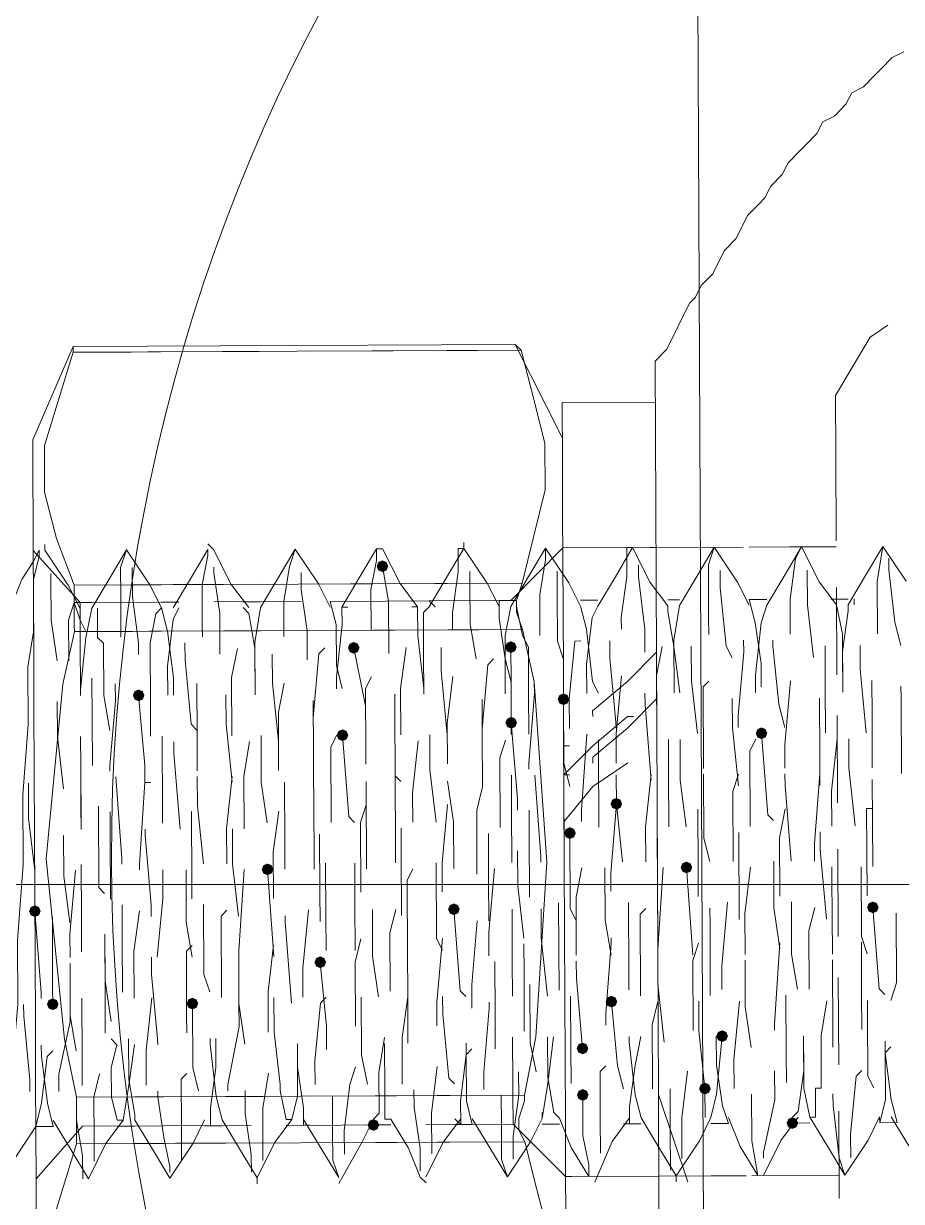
# Model space of a CAD drawing. Header units: millimetres. Extents: x 89051 to 218395, y -330386 to -125649.
# Drawn here: x 100686.65 to 100704.91, y -127027.67 to -127003.17 of the extents above; entities that cross this region are included whole.
import ezdxf

# ---------------------------------------------------------------- set-up
doc = ezdxf.new("R2010")
doc.units = ezdxf.units.MM
doc.header["$LTSCALE"] = 13
for name, pattern in [('1 实线', [0]), ('ACAD_ISO04W100', [30, 24, -3, 0, -3]), ('CENTER', [50.8, 31.75, -6.35, 6.35, -6.35])]:
    doc.linetypes.add(name, pattern=pattern)
doc.layers.get('0').update_dxf_attribs({"color": 1, "linetype": 'CENTER'})
doc.layers.add('C00-00-00', color=7, linetype='Continuous')
doc.layers.add('标注、文本', color=3, linetype='Continuous', lineweight=25)

msp = doc.modelspace()

# ---------------------------------------------------------------- hatches: boundary and pattern name
at = {"layer": 'C00-00-00'}
h = msp.add_hatch(color=256, dxfattribs=at)
h.dxf.hatch_style = 2
h.paths.add_polyline_path([(100693.994, -127014.459), (100694.03, -127014.544), (100694.116, -127014.579), (100694.201, -127014.543), (100694.236, -127014.457), (100694.2, -127014.372), (100694.115, -127014.337), (100694.029, -127014.373)])
h = msp.add_hatch(color=256, dxfattribs=at)
h.dxf.hatch_style = 2
h.paths.add_polyline_path([(100696.664, -127016.141), (100696.7, -127016.226), (100696.786, -127016.261), (100696.871, -127016.225), (100696.906, -127016.139), (100696.87, -127016.054), (100696.784, -127016.019), (100696.699, -127016.055)])
h = msp.add_hatch(color=256, dxfattribs=at)
h.dxf.hatch_style = 2
h.paths.add_polyline_path([(100693.397, -127016.155), (100693.433, -127016.241), (100693.518, -127016.276), (100693.604, -127016.24), (100693.639, -127016.154), (100693.603, -127016.069), (100693.517, -127016.034), (100693.432, -127016.07)])
h = msp.add_hatch(color=256, dxfattribs=at)
h.dxf.hatch_style = 2
h.paths.add_polyline_path([(100688.924, -127017.144), (100688.96, -127017.229), (100689.046, -127017.264), (100689.131, -127017.228), (100689.166, -127017.143), (100689.13, -127017.057), (100689.044, -127017.022), (100688.959, -127017.058)])
h = msp.add_hatch(color=256, dxfattribs=at)
h.dxf.hatch_style = 2
h.paths.add_polyline_path([(100697.758, -127017.225), (100697.794, -127017.31), (100697.88, -127017.345), (100697.965, -127017.309), (100698, -127017.224), (100697.964, -127017.138), (100697.878, -127017.103), (100697.793, -127017.139)])
h = msp.add_hatch(color=256, dxfattribs=at)
h.dxf.hatch_style = 2
h.paths.add_polyline_path([(100696.671, -127017.714), (100696.707, -127017.799), (100696.793, -127017.834), (100696.878, -127017.798), (100696.913, -127017.713), (100696.877, -127017.627), (100696.792, -127017.592), (100696.706, -127017.628)])
h = msp.add_hatch(color=256, dxfattribs=at)
h.dxf.hatch_style = 2
h.paths.add_polyline_path([(100693.163, -127017.972), (100693.199, -127018.057), (100693.285, -127018.092), (100693.37, -127018.056), (100693.405, -127017.97), (100693.369, -127017.885), (100693.284, -127017.85), (100693.198, -127017.886)])
h = msp.add_hatch(color=256, dxfattribs=at)
h.dxf.hatch_style = 2
h.paths.add_polyline_path([(100701.876, -127017.932), (100701.911, -127018.017), (100701.997, -127018.052), (100702.082, -127018.016), (100702.118, -127017.931), (100702.082, -127017.846), (100701.996, -127017.81), (100701.911, -127017.846)])
h = msp.add_hatch(color=256, dxfattribs=at)
h.dxf.hatch_style = 2
h.paths.add_polyline_path([(100698.857, -127019.398), (100698.893, -127019.483), (100698.979, -127019.518), (100699.064, -127019.482), (100699.099, -127019.397), (100699.063, -127019.311), (100698.977, -127019.276), (100698.892, -127019.312)])
h = msp.add_hatch(color=256, dxfattribs=at)
h.dxf.hatch_style = 2
h.paths.add_polyline_path([(100697.892, -127020.007), (100697.928, -127020.093), (100698.013, -127020.128), (100698.099, -127020.092), (100698.134, -127020.006), (100698.098, -127019.921), (100698.012, -127019.886), (100697.927, -127019.922)])
h = msp.add_hatch(color=256, dxfattribs=at)
h.dxf.hatch_style = 2
h.paths.add_polyline_path([(100691.603, -127020.762), (100691.639, -127020.847), (100691.724, -127020.882), (100691.809, -127020.846), (100691.845, -127020.761), (100691.809, -127020.675), (100691.723, -127020.64), (100691.638, -127020.676)])
h = msp.add_hatch(color=256, dxfattribs=at)
h.dxf.hatch_style = 2
h.paths.add_polyline_path([(100700.315, -127020.722), (100700.351, -127020.808), (100700.437, -127020.843), (100700.522, -127020.807), (100700.557, -127020.721), (100700.521, -127020.636), (100700.436, -127020.601), (100700.35, -127020.637)])
h = msp.add_hatch(color=256, dxfattribs=at)
h.dxf.hatch_style = 2
h.paths.add_polyline_path([(100686.766, -127021.631), (100686.802, -127021.716), (100686.888, -127021.751), (100686.973, -127021.715), (100687.008, -127021.63), (100686.972, -127021.545), (100686.887, -127021.509), (100686.801, -127021.545)])
h = msp.add_hatch(color=256, dxfattribs=at)
h.dxf.hatch_style = 2
h.paths.add_polyline_path([(100695.479, -127021.591), (100695.515, -127021.677), (100695.6, -127021.712), (100695.686, -127021.676), (100695.721, -127021.59), (100695.685, -127021.505), (100695.599, -127021.47), (100695.514, -127021.506)])
h = msp.add_hatch(color=256, dxfattribs=at)
h.dxf.hatch_style = 2
h.paths.add_polyline_path([(100704.191, -127021.552), (100704.227, -127021.637), (100704.313, -127021.672), (100704.398, -127021.636), (100704.433, -127021.551), (100704.397, -127021.465), (100704.312, -127021.43), (100704.226, -127021.466)])
h = msp.add_hatch(color=256, dxfattribs=at)
h.dxf.hatch_style = 2
h.paths.add_polyline_path([(100692.701, -127022.693), (100692.736, -127022.778), (100692.822, -127022.813), (100692.907, -127022.778), (100692.942, -127022.692), (100692.907, -127022.607), (100692.821, -127022.571), (100692.736, -127022.607)])
h = msp.add_hatch(color=256, dxfattribs=at)
h.dxf.hatch_style = 2
h.paths.add_polyline_path([(100687.138, -127023.565), (100687.174, -127023.651), (100687.26, -127023.686), (100687.345, -127023.65), (100687.38, -127023.564), (100687.344, -127023.479), (100687.259, -127023.444), (100687.173, -127023.48)])
h = msp.add_hatch(color=256, dxfattribs=at)
h.dxf.hatch_style = 2
h.paths.add_polyline_path([(100690.042, -127023.552), (100690.078, -127023.637), (100690.164, -127023.673), (100690.249, -127023.637), (100690.284, -127023.551), (100690.248, -127023.466), (100690.163, -127023.431), (100690.077, -127023.467)])
h = msp.add_hatch(color=256, dxfattribs=at)
h.dxf.hatch_style = 2
h.paths.add_polyline_path([(100698.755, -127023.513), (100698.791, -127023.598), (100698.876, -127023.633), (100698.962, -127023.597), (100698.997, -127023.511), (100698.961, -127023.426), (100698.875, -127023.391), (100698.79, -127023.427)])
h = msp.add_hatch(color=256, dxfattribs=at)
h.dxf.hatch_style = 2
h.paths.add_polyline_path([(100701.057, -127024.228), (100701.093, -127024.313), (100701.179, -127024.349), (100701.264, -127024.313), (100701.299, -127024.227), (100701.263, -127024.142), (100701.178, -127024.107), (100701.092, -127024.143)])
h = msp.add_hatch(color=256, dxfattribs=at)
h.dxf.hatch_style = 2
h.paths.add_polyline_path([(100698.154, -127024.483), (100698.19, -127024.569), (100698.276, -127024.604), (100698.361, -127024.568), (100698.396, -127024.482), (100698.36, -127024.397), (100698.274, -127024.362), (100698.189, -127024.398)])
h = msp.add_hatch(color=256, dxfattribs=at)
h.dxf.hatch_style = 2
h.paths.add_polyline_path([(100698.158, -127025.451), (100698.194, -127025.537), (100698.28, -127025.572), (100698.365, -127025.536), (100698.4, -127025.45), (100698.365, -127025.365), (100698.279, -127025.33), (100698.194, -127025.366)])
h = msp.add_hatch(color=256, dxfattribs=at)
h.dxf.hatch_style = 2
h.paths.add_polyline_path([(100700.699, -127025.319), (100700.735, -127025.404), (100700.821, -127025.439), (100700.906, -127025.403), (100700.941, -127025.318), (100700.905, -127025.232), (100700.819, -127025.197), (100700.734, -127025.233)])
h = msp.add_hatch(color=256, dxfattribs=at)
h.dxf.hatch_style = 2
h.paths.add_polyline_path([(100693.805, -127026.076), (100693.841, -127026.162), (100693.927, -127026.197), (100694.012, -127026.161), (100694.047, -127026.075), (100694.011, -127025.99), (100693.925, -127025.955), (100693.84, -127025.991)])
h = msp.add_hatch(color=256, dxfattribs=at)
h.dxf.hatch_style = 2
h.paths.add_polyline_path([(100702.517, -127026.037), (100702.553, -127026.122), (100702.639, -127026.157), (100702.724, -127026.121), (100702.759, -127026.036), (100702.723, -127025.95), (100702.638, -127025.915), (100702.553, -127025.951)])

# ---------------------------------------------------------------- linework, layer by layer
at = {"color": 7, "linetype": '1 实线', "lineweight": 0, "extrusion": (0, 0, -1)}
for centre, major_axis, ratio, start_param, end_param in [((100704.687, -127020.581), (-0.209, 45.982), 0.866025, 2.304713, 7.120065), ((100700.754, -127020.599), (-0.209, 45.982), 0.866025, 3.141593, 6.283185), ((100719.918, -127020.512), (0.157, -34.608), 0.908418, 5.225125, 10.48821), ((100707.833, -127020.567), (0.157, -34.608), 0.908418, 6.283185, 9.424778)]:
    msp.add_ellipse(centre, major_axis=major_axis, ratio=ratio, start_param=start_param, end_param=end_param, dxfattribs=at)
at = {"layer": 'C00-00-00', "lineweight": 15}
for points in [[(100699.783, -127010.197), (100700.024, -127009.954), (100700.144, -127009.711), (100700.264, -127009.469), (100700.384, -127009.226), (100700.504, -127008.984), (100700.624, -127008.862), (100700.744, -127008.619), (100700.985, -127008.376), (100701.105, -127008.134), (100701.225, -127007.891), (100701.466, -127007.648), (100701.586, -127007.406), (100701.706, -127007.163), (100701.947, -127006.92), (100702.067, -127006.798), (100702.187, -127006.556), (100702.428, -127006.313), (100702.548, -127006.07), (100702.789, -127005.827), (100702.909, -127005.705), (100703.15, -127005.462), (100703.27, -127005.22), (100703.511, -127005.098), (100703.752, -127004.854), (100703.872, -127004.612), (100704.114, -127004.49), (100704.355, -127004.247), (100704.475, -127004.125), (100704.716, -127003.882), (100704.957, -127003.76)], [(100704.258, -127009.693), (100704.62, -127009.449)], [(100686.843, -127011.829), (100687.681, -127009.889)], [(100687.681, -127009.889), (100696.877, -127009.847)], [(100687.681, -127009.889), (100687.682, -127010.01)], [(100696.877, -127009.847), (100697.854, -127011.779)], [(100696.999, -127009.968), (100696.877, -127009.847)], [(100703.538, -127010.906), (100704.258, -127009.693)], [(100687.682, -127010.01), (100687.085, -127011.949), (100687.09, -127012.917), (100687.336, -127013.884), (100687.704, -127014.85)], [(100696.999, -127009.968), (100687.682, -127010.01)], [(100688.892, -127010.004), (100687.682, -127010.01)], [(100689.497, -127010.002), (100688.892, -127010.004)], [(100691.554, -127009.992), (100689.739, -127010.001)], [(100694.337, -127009.98), (100692.522, -127009.988)], [(100696.999, -127009.968), (100695.184, -127009.976)], [(100697.021, -127014.808), (100697.496, -127012.87), (100697.492, -127011.901), (100697.245, -127010.935), (100696.999, -127009.968)], [(100699.853, -127025.444), (100699.783, -127010.197)], [(100697.851, -127011.053), (100699.787, -127011.044)], [(100697.851, -127011.053), (100697.853, -127011.416), (100697.855, -127011.9), (100697.858, -127012.505), (100697.861, -127013.352), (100697.866, -127014.32), (100697.871, -127015.409), (100697.876, -127016.619), (100697.882, -127017.95), (100697.888, -127019.281), (100697.894, -127020.612), (100697.901, -127022.064), (100697.907, -127023.395), (100697.913, -127024.726), (100697.919, -127025.937), (100697.924, -127027.026), (100697.928, -127027.994), (100697.931, -127028.72), (100697.935, -127029.446), (100697.937, -127029.93), (100697.938, -127030.172)], [(100703.543, -127012.116), (100703.538, -127010.906)], [(100686.923, -127029.496), (100686.922, -127029.375), (100686.921, -127029.133), (100686.919, -127028.649), (100686.916, -127027.923), (100686.913, -127027.197), (100686.908, -127026.229), (100686.903, -127025.14), (100686.898, -127023.929), (100686.892, -127022.598), (100686.886, -127021.267), (100686.88, -127020.057), (100686.874, -127018.726), (100686.868, -127017.395), (100686.863, -127016.185), (100686.858, -127015.096), (100686.853, -127014.128), (100686.85, -127013.402), (100686.847, -127012.676), (100686.844, -127012.192), (100686.843, -127011.95), (100686.843, -127011.829)], [(100703.551, -127013.931), (100703.543, -127012.116)], [(100687.095, -127014.127), (100687.095, -127014.006)], [(100690.604, -127014.111), (100690.483, -127013.99)], [(100695.808, -127014.087), (100695.807, -127013.966)], [(100697.865, -127014.078), (100699.68, -127014.07)], [(100698.957, -127014.678), (100699.317, -127014.071)], [(100699.317, -127014.071), (100699.196, -127014.072)], [(100699.196, -127014.072), (100699.199, -127014.677)], [(100699.317, -127014.071), (100699.683, -127014.796)], [(100699.68, -127014.07), (100699.801, -127014.069)], [(100699.801, -127014.069), (100701.616, -127014.061)], [(100700.651, -127014.67), (100701.011, -127014.064)], [(100701.011, -127014.064), (100700.892, -127014.427)], [(100701.011, -127014.064), (100701.498, -127014.787)], [(100701.737, -127014.06), (100702.584, -127014.056)], [(100702.466, -127014.662), (100702.826, -127014.055)], [(100702.584, -127014.056), (100703.552, -127014.052)], [(100702.826, -127014.055), (100702.706, -127014.298)], [(100702.826, -127014.055), (100703.192, -127014.78)], [(100704.16, -127014.654), (100704.52, -127014.048)], [(100704.52, -127014.048), (100704.402, -127014.774)], [(100704.52, -127014.048), (100705.007, -127014.772)], [(100686.853, -127014.128), (100687.826, -127015.213)], [(100686.854, -127014.37), (100686.974, -127014.127)], [(100686.975, -127014.248), (100686.856, -127014.733)], [(100686.974, -127014.127), (100686.975, -127014.248)], [(100687.095, -127014.127), (100687.582, -127014.851)], [(100688.429, -127014.726), (100688.789, -127014.119)], [(100688.789, -127014.119), (100688.67, -127014.483)], [(100688.789, -127014.119), (100689.277, -127014.843)], [(100690.123, -127014.718), (100690.483, -127014.111)], [(100690.484, -127014.232), (100690.366, -127014.838)], [(100690.483, -127014.111), (100690.484, -127014.232)], [(100690.604, -127014.111), (100690.971, -127014.835)], [(100691.938, -127014.71), (100692.298, -127014.103)], [(100692.298, -127014.103), (100692.179, -127014.467)], [(100692.298, -127014.103), (100692.786, -127014.827)], [(100693.632, -127014.702), (100693.993, -127014.096)], [(100694.114, -127014.095), (100693.993, -127014.096)], [(100693.993, -127014.096), (100693.994, -127014.338)], [(100694.114, -127014.095), (100694.48, -127014.819)], [(100695.447, -127014.694), (100695.808, -127014.087)], [(100695.808, -127014.087), (100695.687, -127014.088)], [(100695.687, -127014.088), (100695.689, -127014.572)], [(100695.808, -127014.087), (100696.295, -127014.811)], [(100696.781, -127015.172), (100697.865, -127014.078)], [(100697.141, -127014.686), (100697.502, -127014.08)], [(100697.502, -127014.08), (100697.503, -127014.322)], [(100697.502, -127014.08), (100697.989, -127014.803)], [(100702.706, -127014.298), (100702.589, -127015.146)], [(100704.643, -127014.531), (100704.642, -127014.289)], [(100686.375, -127015.34), (100686.614, -127014.734), (100686.854, -127014.37)], [(100688.67, -127014.483), (100688.673, -127015.088)], [(100688.915, -127015.087), (100688.912, -127014.482)], [(100690.607, -127014.595), (100690.606, -127014.474)], [(100692.179, -127014.467), (100692.061, -127015.193)], [(100693.994, -127014.338), (100693.875, -127014.943)], [(100694.239, -127015.183), (100694.115, -127014.458)], [(100697.503, -127014.322), (100697.385, -127015.048)], [(100697.748, -127015.047), (100697.746, -127014.562)], [(100699.441, -127014.676), (100699.439, -127014.434)], [(100700.892, -127014.427), (100700.896, -127015.516)], [(100701.136, -127014.91), (100701.134, -127014.547)], [(100702.953, -127015.265), (100702.949, -127014.539)], [(100704.769, -127015.62), (100704.643, -127014.531)], [(100686.856, -127014.733), (100686.859, -127015.459)], [(100687.219, -127014.731), (100687.218, -127014.61)], [(100687.223, -127015.578), (100687.219, -127014.731)], [(100697.021, -127014.808), (100687.704, -127014.85)], [(100688.069, -127015.333), (100688.429, -127014.726)], [(100689.763, -127015.325), (100690.123, -127014.718)], [(100690.731, -127015.441), (100690.607, -127014.595)], [(100691.578, -127015.317), (100691.938, -127014.71)], [(100692.423, -127014.95), (100692.422, -127014.587)], [(100693.272, -127015.309), (100693.632, -127014.702)], [(100695.087, -127015.301), (100695.447, -127014.694)], [(100697.021, -127014.808), (100695.206, -127014.816)], [(100695.689, -127014.572), (100695.572, -127015.419)], [(100695.932, -127014.813), (100695.931, -127014.571)], [(100696.781, -127015.293), (100697.141, -127014.686)], [(100697.025, -127015.776), (100696.903, -127015.413), (100696.902, -127015.171), (100697.021, -127014.808)], [(100697.989, -127014.803), (100698.233, -127015.286)], [(100698.596, -127015.285), (100698.957, -127014.678)], [(100699.199, -127014.677), (100699.081, -127015.524)], [(100699.567, -127015.764), (100699.441, -127014.676)], [(100699.683, -127014.796), (100700.048, -127015.278)], [(100700.29, -127015.277), (100700.651, -127014.67)], [(100701.498, -127014.787), (100701.742, -127015.27)], [(100702.105, -127015.269), (100702.466, -127014.662)], [(100703.192, -127014.78), (100703.558, -127015.262)], [(100703.8, -127015.261), (100704.16, -127014.654)], [(100704.402, -127014.774), (100704.407, -127015.863)], [(100687.582, -127014.851), (100687.827, -127015.334)], [(100688.914, -127014.845), (100687.704, -127014.85)], [(100687.704, -127014.85), (100687.705, -127015.092), (100687.706, -127015.334), (100687.707, -127015.697), (100687.708, -127015.818)], [(100689.519, -127014.842), (100688.914, -127014.845)], [(100689.277, -127014.843), (100689.521, -127015.326)], [(100691.576, -127014.833), (100689.761, -127014.841)], [(100690.366, -127014.838), (100690.369, -127015.685)], [(100690.971, -127014.835), (100691.336, -127015.318)], [(100692.548, -127015.796), (100692.423, -127014.95)], [(100694.359, -127014.82), (100692.544, -127014.828)], [(100692.786, -127014.827), (100693.03, -127015.31)], [(100693.875, -127014.943), (100693.879, -127015.79)], [(100694.48, -127014.819), (100694.845, -127015.302)], [(100695.936, -127015.66), (100695.932, -127014.813)], [(100696.295, -127014.811), (100696.539, -127015.294)], [(100697.385, -127015.048), (100697.389, -127015.895)], [(100697.753, -127016.015), (100697.748, -127015.047)], [(100701.262, -127016.12), (100701.136, -127014.91)], [(100703.564, -127016.714), (100703.556, -127014.899)], [(100687.586, -127015.577), (100687.705, -127015.213)], [(100687.705, -127015.213), (100688.068, -127015.212)], [(100687.705, -127015.213), (100687.828, -127015.576)], [(100687.826, -127015.213), (100689.641, -127015.204)], [(100687.826, -127015.213), (100687.827, -127015.334)], [(100688.673, -127015.088), (100688.677, -127015.935)], [(100689.04, -127016.054), (100688.915, -127015.087)], [(100689.52, -127015.205), (100689.883, -127015.203)], [(100690.609, -127015.2), (100692.424, -127015.192)], [(100691.214, -127015.197), (100691.577, -127015.196)], [(100692.061, -127015.193), (100692.065, -127015.919)], [(100693.029, -127015.189), (100693.392, -127015.187)], [(100693.029, -127015.189), (100693.153, -127015.672)], [(100693.271, -127015.188), (100695.087, -127015.18)], [(100694.244, -127016.273), (100694.239, -127015.183)], [(100694.724, -127015.181), (100695.087, -127015.18)], [(100695.087, -127015.18), (100696.781, -127015.172)], [(100695.208, -127015.3), (100695.087, -127015.18)], [(100696.539, -127015.173), (100696.902, -127015.171)], [(100696.54, -127015.415), (100696.539, -127015.173)], [(100696.539, -127015.173), (100696.54, -127015.536)], [(100696.781, -127015.293), (100696.663, -127015.899)], [(100697.026, -127015.897), (100696.902, -127015.292)], [(100698.233, -127015.165), (100698.596, -127015.164)], [(100698.233, -127015.286), (100698.356, -127015.77)], [(100698.596, -127015.285), (100698.476, -127015.527)], [(100700.048, -127015.157), (100700.29, -127015.156)], [(100700.048, -127015.278), (100700.049, -127015.399)], [(100700.29, -127015.277), (100700.173, -127016.004)], [(100701.742, -127015.149), (100702.105, -127015.148)], [(100701.742, -127015.149), (100701.865, -127015.633)], [(100702.105, -127015.269), (100701.986, -127015.632)], [(100702.589, -127015.146), (100702.592, -127015.872)], [(100703.078, -127016.353), (100702.953, -127015.265)], [(100703.436, -127015.142), (100703.799, -127015.14)], [(100703.558, -127015.262), (100703.681, -127015.867)], [(100703.8, -127015.261), (100703.8, -127015.382)], [(100703.921, -127015.26), (100703.92, -127015.139)], [(100686.859, -127015.459), (100686.861, -127015.822)], [(100687.827, -127015.334), (100687.828, -127015.697)], [(100688.069, -127015.333), (100687.95, -127015.938)], [(100688.192, -127015.937), (100688.19, -127015.332)], [(100689.282, -127016.053), (100689.4, -127015.447)], [(100689.4, -127015.447), (100689.521, -127015.326)], [(100689.521, -127015.326), (100689.644, -127015.809)], [(100689.884, -127015.324), (100689.764, -127015.567)], [(100690.735, -127016.288), (100690.731, -127015.441)], [(100691.215, -127015.318), (100691.336, -127015.439)], [(100691.336, -127015.439), (100691.461, -127016.164)], [(100691.578, -127015.317), (100691.46, -127016.043)], [(100693.393, -127015.308), (100693.272, -127015.309)], [(100693.272, -127015.309), (100693.274, -127015.672)], [(100694.724, -127015.302), (100694.845, -127015.302)], [(100694.845, -127015.302), (100694.848, -127015.907)], [(100695.087, -127015.301), (100694.967, -127015.422)], [(100694.967, -127015.422), (100694.97, -127016.269)], [(100695.572, -127015.419), (100695.573, -127015.782)], [(100696.54, -127015.536), (100696.665, -127016.383)], [(100698.476, -127015.527), (100698.36, -127016.496)], [(100699.081, -127015.524), (100699.082, -127015.767)], [(100700.049, -127015.399), (100700.173, -127016.125)], [(100700.896, -127015.516), (100700.898, -127015.879)], [(100703.8, -127015.382), (100703.683, -127016.23)], [(100687.348, -127016.425), (100687.223, -127015.578)], [(100687.59, -127016.424), (100687.586, -127015.577)], [(100697.025, -127015.776), (100687.708, -127015.818)], [(100687.828, -127015.576), (100687.95, -127015.817)], [(100687.828, -127015.697), (100687.831, -127016.181)], [(100689.764, -127015.567), (100689.647, -127016.535)], [(100690.369, -127015.685), (100690.371, -127015.927)], [(100694.363, -127015.788), (100692.548, -127015.796)], [(100693.153, -127015.672), (100693.156, -127016.519)], [(100693.274, -127015.672), (100693.158, -127016.762)], [(100697.025, -127015.776), (100695.21, -127015.784)], [(100696.06, -127016.385), (100695.936, -127015.66)], [(100697.069, -127025.456), (100697.306, -127024.245), (100697.531, -127020.614), (100697.272, -127016.864), (100697.025, -127015.776)], [(100698.356, -127015.77), (100698.482, -127016.858)], [(100699.569, -127016.248), (100699.567, -127015.764)], [(100701.865, -127015.633), (100701.99, -127016.479)], [(100701.986, -127015.632), (100701.87, -127016.722)], [(100704.892, -127016.103), (100704.769, -127015.62)], [(100686.861, -127015.822), (100686.743, -127016.549), (100686.749, -127017.759), (100686.634, -127019.211), (100686.641, -127020.663), (100686.527, -127022.237), (100686.533, -127023.568), (100686.418, -127024.9), (100686.422, -127025.868), (100686.305, -127026.715), (100686.308, -127027.199), (100686.187, -127027.2)], [(100687.708, -127015.818), (100687.471, -127016.908), (100687.124, -127020.54), (100687.504, -127024.29), (100687.752, -127025.499)], [(100688.918, -127015.813), (100687.708, -127015.818)], [(100687.95, -127015.938), (100687.834, -127017.028)], [(100688.314, -127016.057), (100688.192, -127015.937)], [(100689.523, -127015.81), (100688.918, -127015.813)], [(100689.644, -127015.809), (100689.769, -127016.777)], [(100691.58, -127015.801), (100689.765, -127015.809)], [(100692.551, -127016.401), (100692.548, -127015.796)], [(100694.848, -127015.907), (100694.974, -127016.995)], [(100696.663, -127015.899), (100696.668, -127016.988)], [(100697.148, -127016.138), (100697.026, -127015.897)], [(100697.875, -127016.377), (100697.753, -127016.015)], [(100698, -127017.224), (100698.116, -127016.013)], [(100698.116, -127016.013), (100698.237, -127016.012)], [(100698.843, -127016.373), (100698.842, -127016.01)], [(100700.173, -127016.004), (100700.178, -127017.093)], [(100701.626, -127016.239), (100701.625, -127015.997)], [(100702.23, -127016.115), (100702.23, -127015.994)], [(100703.681, -127015.867), (100703.687, -127017.077)], [(100687.831, -127016.181), (100687.834, -127016.907)], [(100688.319, -127017.147), (100688.314, -127016.057)], [(100689.041, -127016.296), (100689.04, -127016.054)], [(100689.283, -127016.174), (100689.282, -127016.053)], [(100689.288, -127017.263), (100689.283, -127016.174)], [(100690.01, -127016.413), (100690.008, -127016.05)], [(100690.979, -127016.771), (100691.098, -127016.166)], [(100691.46, -127016.043), (100691.465, -127017.132)], [(100691.461, -127016.164), (100691.465, -127017.132)], [(100692.792, -127016.279), (100692.913, -127016.158)], [(100693.765, -127017.364), (100693.518, -127016.155)], [(100694.49, -127016.997), (100694.607, -127016.15)], [(100694.97, -127016.269), (100694.974, -127017.116)], [(100695.335, -127016.631), (100695.333, -127016.147)], [(100696.788, -127016.866), (100696.785, -127016.14)], [(100697.152, -127017.106), (100697.148, -127016.138)], [(100699.811, -127016.247), (100699.208, -127016.855)], [(100699.813, -127016.731), (100699.931, -127016.126)], [(100700.173, -127016.125), (100700.299, -127017.092)], [(100700.54, -127016.849), (100700.536, -127016.123)], [(100701.384, -127016.361), (100701.262, -127016.12)], [(100701.511, -127017.571), (100701.626, -127016.239)], [(100702.357, -127017.325), (100702.23, -127016.115)], [(100703.323, -127016.957), (100703.319, -127016.11)], [(100703.683, -127016.23), (100703.687, -127017.077)], [(100704.048, -127016.591), (100704.045, -127016.107)], [(100690.137, -127017.743), (100690.01, -127016.413)], [(100691.827, -127016.889), (100691.824, -127016.284)], [(100692.677, -127017.611), (100692.792, -127016.279)], [(100693.156, -127016.519), (100693.28, -127017.003)], [(100696.188, -127017.837), (100696.303, -127016.505)], [(100696.303, -127016.505), (100696.423, -127016.384)], [(100696.665, -127016.383), (100696.788, -127016.866)], [(100698.36, -127016.496), (100698.363, -127017.101)], [(100698.97, -127017.703), (100698.843, -127016.373)], [(100701.99, -127016.479), (100701.992, -127016.963)], [(100689.647, -127016.535), (100689.65, -127017.14)], [(100693.158, -127016.762), (100693.159, -127017.004)], [(100693.884, -127016.758), (100693.764, -127017.001)], [(100695.462, -127017.961), (100695.335, -127016.631)], [(100695.578, -127016.751), (100695.461, -127017.719)], [(100699.087, -127016.735), (100698.971, -127017.945)], [(100699.818, -127017.941), (100699.813, -127016.731)], [(100701.87, -127016.722), (100701.872, -127017.085)], [(100704.175, -127017.922), (100704.048, -127016.591)], [(100687.834, -127016.907), (100687.834, -127017.028)], [(100688.075, -127016.785), (100688.079, -127017.632)], [(100688.56, -127016.903), (100688.562, -127017.266)], [(100689.769, -127016.777), (100689.771, -127017.14)], [(100690.254, -127016.896), (100690.259, -127017.985)], [(100690.985, -127017.981), (100690.979, -127016.771)], [(100691.954, -127018.098), (100691.827, -127016.889)], [(100692.069, -127016.887), (100691.951, -127017.493)], [(100693.764, -127017.001), (100693.77, -127018.332)], [(100694.494, -127017.966), (100694.49, -127016.997)], [(100696.668, -127016.988), (100696.668, -127017.109)], [(100696.792, -127017.592), (100696.788, -127016.866)], [(100697.272, -127016.864), (100697.273, -127017.106)], [(100698.482, -127016.858), (100698.605, -127017.1)], [(100699.208, -127016.855), (100698.485, -127017.463)], [(100700.665, -127017.937), (100700.54, -127016.849)], [(100700.903, -127016.847), (100700.782, -127016.969)], [(100700.782, -127016.969), (100700.79, -127018.663)], [(100702.597, -127016.84), (100702.482, -127018.171)], [(100703.328, -127017.925), (100703.323, -127016.957)], [(100704.291, -127016.832), (100704.294, -127017.558)], [(100704.897, -127017.192), (100704.896, -127016.95)], [(100687.834, -127017.028), (100687.835, -127017.149)], [(100688.443, -127017.872), (100688.319, -127017.147)], [(100689.173, -127018.595), (100689.045, -127017.143)], [(100690.863, -127017.74), (100690.86, -127017.135)], [(100692.681, -127018.337), (100692.676, -127017.248)], [(100694.371, -127017.482), (100694.369, -127017.119)], [(100696.188, -127017.958), (100696.185, -127017.232)], [(100697.156, -127017.953), (100697.152, -127017.106)], [(100697.273, -127017.106), (100697.159, -127018.558)], [(100697.885, -127018.555), (100697.879, -127017.224)], [(100698.003, -127017.829), (100698, -127017.224)], [(100699.815, -127017.215), (100699.213, -127017.823)], [(100699.574, -127017.337), (100699.573, -127017.095)], [(100701.391, -127017.813), (100701.388, -127017.208)], [(100703.209, -127018.41), (100703.203, -127017.2)], [(100704.905, -127018.765), (100704.897, -127017.192)], [(100687.355, -127017.998), (100687.351, -127017.272)], [(100688.562, -127017.266), (100688.447, -127018.598)], [(100689.291, -127017.989), (100689.288, -127017.263)], [(100691.951, -127017.493), (100691.956, -127018.703)], [(100693.768, -127017.969), (100693.765, -127017.364)], [(100694.377, -127018.813), (100694.371, -127017.482)], [(100698.485, -127017.463), (100698.486, -127017.584)], [(100699.702, -127018.91), (100699.574, -127017.337)], [(100702.48, -127017.808), (100702.357, -127017.325)], [(100688.079, -127017.632), (100688.084, -127018.6)], [(100690.258, -127017.864), (100690.137, -127017.743)], [(100690.989, -127018.95), (100690.863, -127017.74)], [(100692.679, -127017.974), (100692.677, -127017.611)], [(100695.461, -127017.719), (100695.465, -127018.566)], [(100696.793, -127017.955), (100696.792, -127017.592)], [(100696.792, -127017.713), (100696.92, -127019.286)], [(100698.488, -127018.189), (100699.212, -127017.581)], [(100698.971, -127017.824), (100698.97, -127017.703)], [(100699.212, -127017.581), (100699.333, -127017.581)], [(100701.512, -127017.813), (100701.511, -127017.571)], [(100703.576, -127019.376), (100703.568, -127017.561)], [(100704.294, -127017.558), (100704.299, -127018.647)], [(100689.533, -127017.988), (100689.54, -127019.561)], [(100690.259, -127017.985), (100690.262, -127018.711)], [(100691.59, -127017.979), (100691.594, -127018.947)], [(100693.163, -127017.972), (100693.043, -127018.214)], [(100693.284, -127017.971), (100693.413, -127019.665)], [(100695.099, -127017.963), (100695.102, -127018.689)], [(100696.189, -127018.2), (100696.188, -127017.837)], [(100696.193, -127019.047), (100696.188, -127017.958)], [(100698.366, -127017.948), (100698.253, -127019.522)], [(100699.213, -127017.823), (100698.49, -127018.431)], [(100698.971, -127017.945), (100698.974, -127018.55)], [(100699.818, -127017.941), (100699.818, -127017.82)], [(100701.517, -127019.023), (100701.391, -127017.813)], [(100701.997, -127017.931), (100702.125, -127019.625)], [(100687.481, -127019.086), (100687.355, -127017.998)], [(100687.839, -127017.996), (100687.842, -127018.601)], [(100687.839, -127018.117), (100687.841, -127018.48)], [(100689.775, -127018.108), (100689.777, -127018.35)], [(100691.349, -127018.101), (100691.231, -127018.827)], [(100693.043, -127018.214), (100693.05, -127019.787)], [(100694.858, -127018.085), (100694.742, -127019.174)], [(100696.673, -127018.077), (100696.553, -127018.44)], [(100698.004, -127018.192), (100697.883, -127018.192)], [(100697.886, -127018.797), (100698.488, -127018.189)], [(100698.609, -127018.068), (100698.61, -127018.31)], [(100700.061, -127018.061), (100700.064, -127018.787)], [(100700.303, -127018.06), (100700.307, -127018.907)], [(100701.876, -127018.053), (100701.756, -127018.296)], [(100702.482, -127018.171), (100702.484, -127018.655)], [(100703.57, -127018.045), (100703.454, -127019.135)], [(100703.812, -127018.044), (100703.815, -127018.649)], [(100687.841, -127018.48), (100687.848, -127019.932)], [(100689.777, -127018.35), (100689.905, -127019.923)], [(100692.684, -127019.063), (100692.681, -127018.337)], [(100693.77, -127018.332), (100693.771, -127018.574)], [(100696.553, -127018.44), (100696.56, -127019.892)], [(100698.49, -127018.431), (100698.49, -127018.552)], [(100698.61, -127018.31), (100698.617, -127019.883)], [(100701.756, -127018.296), (100701.763, -127019.869)], [(100703.212, -127019.015), (100703.209, -127018.41)], [(100687.842, -127018.601), (100687.846, -127019.569)], [(100688.447, -127018.598), (100688.447, -127018.719)], [(100689.174, -127018.958), (100689.173, -127018.595)], [(100695.102, -127018.689), (100695.228, -127019.777)], [(100697.159, -127018.558), (100697.16, -127018.679)], [(100698.008, -127019.039), (100697.885, -127018.555)], [(100698.492, -127019.036), (100699.216, -127018.549)], [(100703.815, -127018.649), (100703.941, -127019.859)], [(100686.757, -127019.695), (100686.754, -127018.969)], [(100688.697, -127020.533), (100688.569, -127018.84)], [(100689.061, -127020.652), (100689.174, -127018.958)], [(100689.174, -127018.958), (100689.295, -127018.957)], [(100690.266, -127019.437), (100690.263, -127018.832)], [(100690.873, -127019.918), (100690.989, -127018.829)], [(100691.231, -127018.827), (100691.236, -127019.916)], [(100691.594, -127018.947), (100691.719, -127019.793)], [(100692.084, -127020.155), (100692.078, -127018.945)], [(100692.685, -127019.184), (100692.683, -127018.942)], [(100693.773, -127019.058), (100693.773, -127018.937)], [(100694.499, -127018.934), (100694.377, -127018.813)], [(100694.384, -127020.265), (100694.377, -127018.813)], [(100695.591, -127019.776), (100695.467, -127018.929)], [(100696.8, -127019.528), (100696.797, -127018.802)], [(100697.41, -127020.493), (100697.281, -127018.8)], [(100697.894, -127020.612), (100697.886, -127018.797)], [(100697.886, -127018.797), (100698.007, -127018.797)], [(100698.978, -127019.397), (100698.975, -127018.792)], [(100699.585, -127019.879), (100699.701, -127018.789)], [(100700.064, -127018.787), (100700.069, -127019.876)], [(100700.307, -127018.907), (100700.432, -127019.875)], [(100700.796, -127020.115), (100700.79, -127018.784)], [(100701.397, -127019.144), (100701.516, -127018.781)], [(100702.486, -127019.018), (100702.484, -127018.776)], [(100703.096, -127020.226), (100703.21, -127018.773)], [(100704.304, -127019.736), (100704.3, -127018.889)], [(100692.692, -127020.757), (100692.685, -127019.184)], [(100693.781, -127020.752), (100693.773, -127019.058)], [(100694.742, -127019.174), (100694.744, -127019.78)], [(100696.074, -127019.531), (100696.193, -127019.047)], [(100697.891, -127019.765), (100698.492, -127019.036)], [(100701.404, -127020.596), (100701.397, -127019.144)], [(100702.614, -127020.591), (100702.486, -127019.018)], [(100703.454, -127019.135), (100703.457, -127019.861)], [(100688.208, -127019.446), (100688.216, -127021.14)], [(100690.392, -127020.646), (100690.266, -127019.437)], [(100693.775, -127019.421), (100693.655, -127019.784)], [(100695.469, -127019.413), (100695.353, -127020.624)], [(100696.92, -127019.286), (100696.921, -127019.528)], [(100698.978, -127019.397), (100698.864, -127020.85)], [(100699.104, -127020.607), (100698.978, -127019.397)], [(100686.883, -127020.783), (100686.757, -127019.695)], [(100687.846, -127019.569), (100687.847, -127019.811)], [(100688.451, -127019.566), (100688.453, -127020.05)], [(100689.54, -127019.561), (100689.541, -127019.803)], [(100690.145, -127019.558), (100690.152, -127021.01)], [(100691.96, -127019.55), (100691.843, -127020.398)], [(100693.413, -127019.665), (100693.534, -127019.785)], [(100696.08, -127020.863), (100696.074, -127019.531)], [(100696.805, -127020.617), (100696.8, -127019.528)], [(100697.163, -127019.527), (100697.166, -127020.011)], [(100698.253, -127019.522), (100698.254, -127019.764)], [(100700.673, -127019.511), (100700.678, -127020.721)], [(100702.125, -127019.625), (100702.247, -127019.745)], [(100702.488, -127019.502), (100702.369, -127020.108)], [(100704.303, -127019.494), (100704.182, -127019.495)], [(100704.182, -127019.495), (100704.19, -127021.31)], [(100689.179, -127020.047), (100689.179, -127019.926)], [(100690.876, -127020.644), (100690.873, -127019.918)], [(100690.997, -127020.644), (100690.994, -127019.918)], [(100693.655, -127019.784), (100693.662, -127021.237)], [(100694.505, -127020.386), (100694.503, -127019.902)], [(100695.596, -127020.744), (100695.591, -127019.776)], [(100699.589, -127020.605), (100699.585, -127019.879)], [(100699.833, -127021.208), (100699.827, -127019.877)], [(100704.308, -127020.704), (100704.304, -127019.736)], [(100687.489, -127020.902), (100687.485, -127020.055)], [(100688.453, -127020.05), (100688.459, -127021.381)], [(100689.307, -127021.498), (100689.179, -127020.047)], [(100692.087, -127020.76), (100692.084, -127020.155)], [(100692.815, -127021.24), (100692.809, -127020.03)], [(100696.323, -127020.982), (100696.319, -127020.014)], [(100697.166, -127020.011), (100697.172, -127021.342)], [(100698.02, -127021.58), (100698.013, -127020.007)], [(100700.92, -127020.599), (100700.796, -127020.115)], [(100701.53, -127021.806), (100701.522, -127019.991)], [(100702.369, -127020.108), (100702.375, -127021.318)], [(100703.218, -127020.346), (100703.216, -127019.983)], [(100691.843, -127020.398), (100691.847, -127021.366)], [(100694.385, -127020.628), (100694.384, -127020.265)], [(100694.511, -127021.717), (100694.505, -127020.386)], [(100696.925, -127020.375), (100696.929, -127021.101)], [(100703.098, -127020.589), (100703.096, -127020.226)], [(100703.345, -127021.798), (100703.218, -127020.346)], [(100703.589, -127022.159), (100703.581, -127020.344)], [(100687.851, -127020.658), (100687.856, -127021.747)], [(100688.698, -127020.654), (100688.697, -127020.533)], [(100689.062, -127020.773), (100689.061, -127020.652)], [(100691.123, -127021.732), (100690.997, -127020.644)], [(100692.933, -127020.635), (100692.938, -127021.724)], [(100693.538, -127020.632), (100693.542, -127021.479)], [(100695.232, -127020.624), (100695.239, -127022.197)], [(100695.353, -127020.624), (100695.356, -127021.229)], [(100697.41, -127020.614), (100697.41, -127020.493)], [(100702.251, -127020.592), (100702.255, -127021.561)], [(100687.614, -127021.869), (100687.489, -127020.902)], [(100687.73, -127020.779), (100687.615, -127022.111)], [(100689.546, -127020.771), (100689.548, -127021.376)], [(100690.03, -127020.769), (100690.035, -127021.858)], [(100691.24, -127020.764), (100691.126, -127022.458)], [(100691.724, -127020.761), (100691.853, -127022.576)], [(100694.749, -127020.748), (100694.629, -127020.99)], [(100696.443, -127020.74), (100696.328, -127022.071)], [(100698.258, -127020.732), (100698.14, -127021.337)], [(100698.742, -127020.729), (100698.747, -127021.818)], [(100698.864, -127020.85), (100698.865, -127021.213)], [(100699.952, -127020.724), (100699.839, -127022.419)], [(100700.436, -127020.722), (100700.565, -127022.536)], [(100700.678, -127020.721), (100700.681, -127021.326)], [(100701.767, -127020.716), (100701.651, -127021.684)], [(100703.461, -127020.708), (100703.462, -127020.95)], [(100704.066, -127020.705), (100704.073, -127022.157)], [(100688.216, -127021.14), (100688.338, -127021.261)], [(100690.152, -127021.01), (100690.153, -127021.373)], [(100694.629, -127020.99), (100694.636, -127022.563)], [(100696.327, -127021.829), (100696.323, -127020.982)], [(100696.929, -127021.101), (100697.055, -127022.189)], [(100703.462, -127020.95), (100703.47, -127022.523)], [(100689.548, -127021.376), (100689.433, -127022.587)], [(100692.818, -127021.845), (100692.815, -127021.24)], [(100698.14, -127021.337), (100698.145, -127022.547)], [(100699.835, -127021.693), (100699.833, -127021.208)], [(100687.016, -127023.324), (100686.887, -127021.63)], [(100688.705, -127022.227), (100688.702, -127021.501)], [(100688.948, -127022.468), (100689.065, -127021.62)], [(100689.308, -127021.74), (100689.307, -127021.498)], [(100690.402, -127022.945), (100690.396, -127021.493)], [(100690.76, -127021.734), (100690.88, -127021.612)], [(100692.459, -127022.815), (100692.575, -127021.605)], [(100693.542, -127021.479), (100693.546, -127022.447)], [(100693.91, -127022.567), (100693.906, -127021.598)], [(100694.271, -127022.081), (100694.39, -127021.596)], [(100695.728, -127023.284), (100695.6, -127021.591)], [(100696.81, -127021.706), (100696.81, -127021.585)], [(100697.418, -127022.188), (100697.415, -127021.583)], [(100697.782, -127022.428), (100697.777, -127021.46)], [(100698.142, -127021.821), (100698.02, -127021.58)], [(100699.236, -127022.905), (100699.229, -127021.453)], [(100699.472, -127021.694), (100699.593, -127021.573)], [(100700.926, -127021.93), (100700.924, -127021.567)], [(100701.172, -127022.776), (100701.286, -127021.444)], [(100702.255, -127021.561), (100702.38, -127022.407)], [(100702.622, -127022.527), (100702.618, -127021.438)], [(100702.983, -127022.041), (100703.102, -127021.557)], [(100704.441, -127023.245), (100704.312, -127021.551)], [(100687.257, -127023.202), (100687.251, -127021.75)], [(100687.856, -127021.747), (100687.859, -127022.473)], [(100690.035, -127021.858), (100690.159, -127022.584)], [(100690.768, -127023.428), (100690.76, -127021.734)], [(100692.092, -127021.849), (100692.091, -127021.728)], [(100692.22, -127023.542), (100692.092, -127021.849)], [(100692.938, -127021.724), (100692.941, -127022.45)], [(100695.97, -127023.162), (100696.085, -127021.831)], [(100696.815, -127022.674), (100696.81, -127021.706)], [(100698.747, -127021.818), (100698.871, -127022.544)], [(100699.48, -127023.388), (100699.472, -127021.694)], [(100701.651, -127021.684), (100701.654, -127022.531)], [(100704.803, -127023.122), (100704.797, -127021.67)], [(100687.615, -127022.111), (100687.618, -127022.595)], [(100688.342, -127022.108), (100688.346, -127023.076)], [(100694.276, -127023.291), (100694.271, -127022.081)], [(100696.328, -127022.071), (100696.33, -127022.556)], [(100700.932, -127023.382), (100700.926, -127021.93)], [(100702.989, -127023.251), (100702.983, -127022.041)], [(100688.343, -127022.35), (100688.346, -127023.076)], [(100688.71, -127023.316), (100688.705, -127022.227)], [(100690.158, -127022.342), (100690.037, -127022.463)], [(100691.852, -127022.334), (100691.735, -127023.302)], [(100693.666, -127022.205), (100693.548, -127022.689)], [(100695.239, -127022.197), (100695.362, -127022.439)], [(100695.36, -127022.197), (100695.245, -127023.529)], [(100697.055, -127022.31), (100697.058, -127022.915)], [(100697.544, -127023.397), (100697.418, -127022.188)], [(100698.87, -127022.302), (100698.756, -127023.755)], [(100698.87, -127022.181), (100698.87, -127022.302)], [(100700.685, -127022.294), (100700.566, -127022.657)], [(100702.379, -127022.286), (100702.266, -127023.981)], [(100704.073, -127022.157), (100704.196, -127022.52)], [(100704.073, -127022.278), (100704.078, -127023.367)], [(100688.953, -127023.436), (100688.948, -127022.468)], [(100689.313, -127022.95), (100689.312, -127022.587)], [(100690.037, -127022.463), (100690.043, -127023.794)], [(100691.126, -127022.458), (100691.127, -127022.579)], [(100691.131, -127023.547), (100691.127, -127022.579)], [(100694.035, -127023.413), (100693.91, -127022.567)], [(100694.639, -127023.289), (100694.636, -127022.563)], [(100697.786, -127023.275), (100697.782, -127022.428)], [(100699.839, -127022.419), (100699.839, -127022.54)], [(100699.842, -127023.145), (100699.839, -127022.54)], [(100702.747, -127023.252), (100702.622, -127022.527)], [(100703.477, -127024.217), (100703.47, -127022.644)], [(100687.623, -127023.805), (100687.618, -127022.716)], [(100692.462, -127023.42), (100692.459, -127022.815)], [(100692.949, -127024.023), (100692.822, -127022.692)], [(100693.548, -127022.689), (100693.554, -127024.02)], [(100696.457, -127023.765), (100696.452, -127022.676)], [(100696.818, -127023.4), (100696.815, -127022.674)], [(100698.147, -127023.031), (100698.146, -127022.668)], [(100700.566, -127022.657), (100700.573, -127024.109)], [(100701.174, -127023.26), (100701.172, -127022.776)], [(100701.659, -127023.62), (100701.655, -127022.652)], [(100688.346, -127023.076), (100688.351, -127024.165)], [(100688.346, -127023.076), (100688.471, -127023.922)], [(100689.44, -127024.281), (100689.313, -127022.95)], [(100690.525, -127023.308), (100690.402, -127022.945)], [(100697.058, -127022.915), (100697.063, -127024.125)], [(100698.275, -127024.483), (100698.147, -127023.031)], [(100699.238, -127023.268), (100699.236, -127022.905)], [(100703.601, -127024.822), (100703.593, -127023.007)], [(100704.684, -127023.486), (100704.803, -127023.122)], [(100687.017, -127023.445), (100687.016, -127023.324)], [(100687.259, -127023.565), (100687.257, -127023.202)], [(100691.735, -127023.302), (100691.739, -127024.149)], [(100694.644, -127024.378), (100694.639, -127023.289)], [(100695.85, -127023.405), (100695.728, -127023.284)], [(100695.972, -127023.646), (100695.97, -127023.162)], [(100697.18, -127023.157), (100697.185, -127024.367)], [(100699.969, -127024.354), (100699.842, -127023.145)], [(100702.505, -127023.375), (100702.511, -127024.585)], [(100704.078, -127023.367), (100704.082, -127024.093)], [(100704.562, -127023.365), (100704.441, -127023.245)], [(100686.654, -127023.568), (100686.655, -127023.81)], [(100687.622, -127023.563), (100687.624, -127023.926)], [(100687.864, -127023.441), (100687.865, -127023.683)], [(100689.316, -127023.434), (100689.2, -127024.524)], [(100690.163, -127023.552), (100690.169, -127024.883)], [(100691.256, -127024.394), (100691.131, -127023.547)], [(100691.131, -127023.547), (100691.133, -127024.031)], [(100691.857, -127023.423), (100691.86, -127024.149)], [(100692.825, -127023.54), (100692.71, -127024.75)], [(100692.946, -127023.418), (100692.825, -127023.54)], [(100693.672, -127023.415), (100693.677, -127024.625)], [(100694.64, -127023.41), (100694.523, -127024.258)], [(100695.245, -127023.529), (100695.248, -127024.013)], [(100695.366, -127023.407), (100695.368, -127023.77)], [(100696.335, -127023.524), (100696.335, -127023.645)], [(100698.028, -127023.395), (100698.033, -127024.484)], [(100698.876, -127023.512), (100699.003, -127024.843)], [(100699.844, -127023.508), (100699.725, -127023.992)], [(100700.691, -127023.504), (100700.694, -127024.109)], [(100701.538, -127023.5), (100701.422, -127024.711)], [(100701.784, -127024.467), (100701.659, -127023.62)], [(100703.353, -127023.492), (100703.235, -127024.218)], [(100704.2, -127023.488), (100704.202, -127023.851)], [(100686.655, -127023.81), (100686.782, -127025.14)], [(100687.747, -127024.531), (100687.623, -127023.805)], [(100687.865, -127023.683), (100687.868, -127024.409)], [(100690.043, -127023.794), (100690.045, -127024.157)], [(100695.368, -127023.77), (100695.495, -127025.1)], [(100696.335, -127023.645), (100696.22, -127024.976)], [(100696.46, -127024.491), (100696.457, -127023.765)], [(100698.756, -127023.755), (100698.757, -127023.997)], [(100704.202, -127023.851), (100704.207, -127025.061)], [(100687.624, -127023.926), (100687.387, -127025.016)], [(100691.133, -127024.031), (100690.897, -127025.242)], [(100692.951, -127024.507), (100692.949, -127024.023)], [(100699.725, -127023.992), (100699.73, -127025.202)], [(100700.694, -127024.109), (100700.82, -127025.318)], [(100702.266, -127023.981), (100702.267, -127024.102)], [(100688.472, -127024.285), (100688.594, -127024.406)], [(100688.839, -127025.131), (100688.835, -127024.284)], [(100689.441, -127024.402), (100689.44, -127024.281)], [(100690.53, -127024.397), (100690.53, -127024.276)], [(100690.653, -127024.88), (100690.651, -127024.275)], [(100691.86, -127024.149), (100691.986, -127025.237)], [(100694.042, -127024.986), (100694.16, -127024.26)], [(100694.523, -127024.258), (100694.527, -127025.226)], [(100696.822, -127024.368), (100696.822, -127024.247)], [(100697.552, -127025.091), (100697.548, -127024.244)], [(100697.552, -127025.212), (100697.669, -127024.244)], [(100699.243, -127024.357), (100699.242, -127024.236)], [(100699.369, -127025.446), (100699.243, -127024.357)], [(100699.366, -127024.841), (100699.484, -127024.235)], [(100701.06, -127024.833), (100701.057, -127024.228)], [(100701.063, -127025.438), (100701.178, -127024.228)], [(100702.875, -127024.946), (100702.872, -127024.22)], [(100702.877, -127025.309), (100702.872, -127024.22)], [(100703.235, -127024.218), (100703.24, -127025.307)], [(100703.478, -127024.459), (100703.477, -127024.217)], [(100704.568, -127024.575), (100704.567, -127024.333)], [(100687.022, -127024.655), (100687.021, -127024.413)], [(100687.143, -127024.654), (100687.263, -127024.533)], [(100687.868, -127024.409), (100687.871, -127025.135)], [(100688.594, -127024.406), (100688.475, -127024.89)], [(100688.84, -127025.252), (100688.957, -127024.404)], [(100689.2, -127024.524), (100689.203, -127025.25)], [(100690.656, -127025.486), (100690.53, -127024.397)], [(100692.35, -127025.478), (100692.345, -127024.389)], [(100692.347, -127024.873), (100692.345, -127024.389)], [(100694.165, -127025.349), (100694.16, -127024.381)], [(100695.855, -127024.615), (100695.854, -127024.373)], [(100695.855, -127024.615), (100695.976, -127024.493)], [(100696.826, -127025.094), (100696.822, -127024.368)], [(100697.185, -127024.367), (100697.309, -127024.971)], [(100698.033, -127024.484), (100698.036, -127025.21)], [(100702.511, -127024.585), (100702.514, -127025.19)], [(100704.568, -127024.575), (100704.688, -127024.454)], [(100704.572, -127025.543), (100704.568, -127024.575)], [(100704.693, -127025.543), (100704.568, -127024.575)], [(100687.147, -127025.622), (100687.022, -127024.655)], [(100687.026, -127025.623), (100687.143, -127024.654)], [(100692.71, -127024.75), (100692.712, -127025.234)], [(100693.677, -127024.625), (100693.801, -127025.229)], [(100695.739, -127025.583), (100695.855, -127024.615)], [(100695.86, -127025.583), (100695.855, -127024.615)], [(100698.761, -127024.844), (100698.64, -127024.965)], [(100699.003, -127024.843), (100699.126, -127025.326)], [(100699.249, -127025.688), (100699.366, -127024.841)], [(100701.185, -127025.68), (100701.06, -127024.833)], [(100701.422, -127024.711), (100701.425, -127025.316)], [(100687.387, -127025.016), (100687.388, -127025.379)], [(100688.234, -127025.012), (100688.115, -127025.497)], [(100688.475, -127024.89), (100688.478, -127025.495)], [(100690.049, -127025.004), (100689.928, -127025.126)], [(100690.169, -127024.883), (100690.292, -127025.366)], [(100690.536, -127025.728), (100690.653, -127024.88)], [(100691.743, -127024.997), (100691.625, -127025.723)], [(100692.472, -127025.719), (100692.347, -127024.873)], [(100693.557, -127024.867), (100693.438, -127025.231)], [(100694.046, -127025.833), (100694.042, -127024.986)], [(100695.252, -127024.86), (100695.135, -127025.828)], [(100696.22, -127024.976), (100696.222, -127025.339)], [(100696.828, -127025.578), (100696.826, -127025.094)], [(100696.946, -127024.973), (100696.948, -127025.457)], [(100697.676, -127025.817), (100697.552, -127025.091)], [(100698.64, -127024.965), (100698.645, -127025.933)], [(100700.455, -127024.957), (100700.339, -127025.926)], [(100702.27, -127024.949), (100702.273, -127025.554)], [(100702.758, -127025.794), (100702.875, -127024.946)], [(100703.965, -127025.062), (100703.85, -127026.273)], [(100704.086, -127024.94), (100703.965, -127025.062)], [(100704.207, -127025.061), (100704.329, -127025.302)], [(100686.782, -127025.14), (100686.783, -127025.382)], [(100687.871, -127025.135), (100687.872, -127025.256)], [(100688.722, -127025.978), (100688.84, -127025.252)], [(100688.964, -127025.856), (100688.839, -127025.131)], [(100689.928, -127025.126), (100689.933, -127026.094)], [(100690.897, -127025.242), (100690.898, -127025.363)], [(100691.986, -127025.237), (100691.987, -127025.358)], [(100693.438, -127025.231), (100693.321, -127026.199)], [(100695.495, -127025.1), (100695.616, -127025.221)], [(100697.435, -127025.939), (100697.552, -127025.212)], [(100699.73, -127025.202), (100699.731, -127025.323)], [(100700.098, -127026.169), (100700.094, -127025.322)], [(100700.82, -127025.318), (100700.823, -127025.923)], [(100703.001, -127025.913), (100702.877, -127025.309)], [(100703.24, -127025.307), (100703.119, -127025.308)], [(100703.119, -127025.308), (100703.122, -127025.913)], [(100697.069, -127025.456), (100687.752, -127025.499)], [(100688.962, -127025.493), (100687.752, -127025.499)], [(100687.754, -127025.983), (100687.752, -127025.499)], [(100687.752, -127025.499), (100687.754, -127025.862), (100687.755, -127026.104), (100687.756, -127026.467)], [(100688.115, -127025.497), (100688.119, -127026.344)], [(100688.478, -127025.495), (100688.601, -127025.979)], [(100689.567, -127025.49), (100688.962, -127025.493)], [(100689.446, -127025.491), (100689.445, -127025.37)], [(100689.571, -127026.338), (100689.446, -127025.491)], [(100691.624, -127025.481), (100689.809, -127025.489)], [(100690.779, -127025.969), (100690.656, -127025.486)], [(100691.263, -127025.846), (100691.261, -127025.362)], [(100691.987, -127025.358), (100692.11, -127025.963)], [(100692.231, -127025.962), (100692.35, -127025.478)], [(100694.407, -127025.468), (100692.592, -127025.477)], [(100693.079, -127026.201), (100693.076, -127025.475)], [(100694.167, -127025.954), (100694.165, -127025.349)], [(100694.771, -127025.709), (100694.77, -127025.346)], [(100697.069, -127025.456), (100695.254, -127025.465)], [(100695.741, -127026.067), (100695.739, -127025.583)], [(100695.983, -127026.066), (100695.86, -127025.583)], [(100696.588, -127026.064), (100696.585, -127025.459)], [(100696.83, -127025.941), (100696.828, -127025.578)], [(100696.948, -127025.457), (100696.831, -127026.305)], [(100697.074, -127026.424), (100696.952, -127026.183), (100696.951, -127025.941), (100697.07, -127025.577), (100697.069, -127025.456)], [(100698.283, -127026.298), (100698.279, -127025.451)], [(100699.492, -127025.929), (100699.369, -127025.446)], [(100699.853, -127025.444), (100700.466, -127027.256)], [(100699.853, -127025.444), (100699.863, -127027.743), (100699.873, -127029.921), (100699.878, -127031.131), (100699.883, -127032.22), (100699.886, -127032.704), (100699.887, -127033.067)], [(100700.944, -127025.923), (100701.063, -127025.438)], [(100701.793, -127026.403), (100701.789, -127025.435)], [(100702.273, -127025.554), (100702.036, -127026.644)], [(100703.484, -127025.669), (100703.483, -127025.427)], [(100704.454, -127026.028), (100704.572, -127025.543)], [(100704.817, -127026.026), (100704.693, -127025.543)], [(100686.908, -127026.108), (100687.026, -127025.623)], [(100687.271, -127026.106), (100687.147, -127025.622)], [(100690.538, -127026.091), (100690.536, -127025.728)], [(100691.625, -127025.723), (100691.629, -127026.57)], [(100692.474, -127026.082), (100692.472, -127025.719)], [(100694.896, -127026.555), (100694.771, -127025.709)], [(100695.135, -127025.828), (100695.139, -127026.675)], [(100697.434, -127025.818), (100697.435, -127025.939)], [(100697.798, -127025.937), (100697.676, -127025.817)], [(100699.25, -127026.051), (100699.249, -127025.688)], [(100701.307, -127026.042), (100701.185, -127025.68)], [(100702.638, -127025.915), (100702.758, -127025.794)], [(100703.61, -127026.758), (100703.484, -127025.669)], [(100703.614, -127027.605), (100703.605, -127025.79)], [(100686.907, -127025.987), (100686.908, -127026.108)], [(100686.907, -127025.987), (100686.908, -127026.108)], [(100687.636, -127026.588), (100687.27, -127025.985)], [(100687.878, -127026.708), (100687.754, -127025.983)], [(100688.722, -127025.978), (100688.361, -127026.464)], [(100688.601, -127025.979), (100688.722, -127025.978)], [(100688.964, -127025.977), (100688.964, -127025.856)], [(100689.33, -127026.581), (100688.964, -127025.977)], [(100690.416, -127025.971), (100690.176, -127026.456)], [(100691.145, -127026.572), (100690.779, -127025.969)], [(100691.388, -127026.692), (100691.263, -127025.846)], [(100692.231, -127025.962), (100691.871, -127026.448)], [(100692.11, -127025.963), (100692.231, -127025.962)], [(100692.839, -127026.565), (100692.473, -127025.961)], [(100693.925, -127025.955), (100693.686, -127026.44)], [(100693.925, -127025.955), (100694.046, -127025.833)], [(100694.289, -127026.074), (100693.926, -127026.076)], [(100694.288, -127025.953), (100694.167, -127025.954)], [(100694.654, -127026.556), (100694.288, -127025.953)], [(100696.83, -127026.062), (100695.015, -127026.071)], [(100695.741, -127025.946), (100695.38, -127026.432)], [(100695.62, -127025.947), (100695.741, -127026.067)], [(100695.983, -127026.066), (100695.62, -127026.068)], [(100696.348, -127026.549), (100695.983, -127025.945)], [(100696.591, -127026.79), (100696.588, -127026.064)], [(100696.83, -127026.062), (100696.83, -127025.941)], [(100696.83, -127026.062), (100696.83, -127025.941)], [(100697.924, -127027.147), (100696.83, -127026.062)], [(100697.435, -127025.939), (100697.195, -127026.424)], [(100697.798, -127026.058), (100697.435, -127026.06)], [(100698.042, -127026.541), (100697.798, -127025.937)], [(100698.645, -127025.933), (100698.648, -127026.659)], [(100699.25, -127025.93), (100698.889, -127026.416)], [(100699.492, -127026.05), (100699.129, -127026.052)], [(100699.857, -127026.533), (100699.492, -127025.929)], [(100700.339, -127025.926), (100700.343, -127026.773)], [(100700.944, -127025.923), (100700.704, -127026.408)], [(100701.307, -127026.042), (100700.944, -127026.044)], [(100701.552, -127026.525), (100701.307, -127025.921)], [(100702.759, -127025.915), (100702.398, -127026.4)], [(100703.001, -127026.034), (100702.638, -127026.036)], [(100703.122, -127025.913), (100703.001, -127025.913)], [(100703.367, -127026.517), (100703.001, -127025.913)], [(100704.453, -127025.907), (100704.213, -127026.392)], [(100704.453, -127025.907), (100704.454, -127026.028)], [(100704.817, -127026.026), (100704.454, -127026.028)], [(100705.061, -127026.509), (100704.695, -127025.906)], [(100686.908, -127026.108), (100686.667, -127026.472), (100686.187, -127027.2)], [(100687.271, -127026.106), (100686.908, -127026.108)], [(100687.876, -127026.103), (100686.913, -127027.197)], [(100689.57, -127026.095), (100687.876, -127026.103)], [(100688.965, -127026.098), (100688.602, -127026.1)], [(100691.385, -127026.087), (100689.57, -127026.095)], [(100689.933, -127026.094), (100689.936, -127026.82)], [(100690.78, -127026.09), (100690.417, -127026.092)], [(100692.474, -127026.082), (100692.111, -127026.084)], [(100694.168, -127026.075), (100692.353, -127026.083)], [(100692.595, -127026.082), (100692.474, -127026.082)], [(100693.082, -127026.806), (100693.079, -127026.201)], [(100693.321, -127026.199), (100693.324, -127026.683)], [(100696.831, -127026.305), (100696.833, -127026.789)], [(100698.407, -127026.902), (100698.283, -127026.298)], [(100700.102, -127027.016), (100700.098, -127026.169)], [(100703.85, -127026.273), (100703.852, -127026.757)], [(100687.756, -127026.467), (100687.16, -127028.406), (100687.164, -127029.374), (100687.411, -127030.341), (100687.778, -127031.307)], [(100697.074, -127026.424), (100687.756, -127026.467)], [(100688.966, -127026.461), (100687.756, -127026.467)], [(100688.361, -127026.464), (100688.002, -127027.192)], [(100688.119, -127026.344), (100688.121, -127026.828)], [(100689.571, -127026.459), (100688.966, -127026.461)], [(100689.695, -127026.942), (100689.571, -127026.338)], [(100690.176, -127026.456), (100689.696, -127027.184)], [(100691.628, -127026.449), (100689.813, -127026.457)], [(100691.871, -127026.448), (100691.511, -127027.176)], [(100694.412, -127026.437), (100692.597, -127026.445)], [(100693.686, -127026.44), (100693.205, -127027.289)], [(100694.899, -127027.16), (100694.654, -127026.556)], [(100694.898, -127027.039), (100694.896, -127026.555)], [(100695.38, -127026.432), (100695.02, -127027.16)], [(100697.074, -127026.424), (100695.259, -127026.433)], [(100696.714, -127027.152), (100696.348, -127026.549)], [(100697.195, -127026.424), (100696.714, -127027.152)], [(100697.096, -127031.265), (100697.571, -127029.326), (100697.567, -127028.358), (100697.32, -127027.391), (100697.074, -127026.424)], [(100698.408, -127027.144), (100698.042, -127026.541)], [(100698.889, -127026.416), (100698.53, -127027.265)], [(100700.223, -127027.136), (100699.857, -127026.533)], [(100700.704, -127026.408), (100700.223, -127027.136)], [(100701.917, -127027.128), (100701.552, -127026.525)], [(100701.917, -127027.128), (100701.793, -127026.403)], [(100702.398, -127026.4), (100702.038, -127027.128)], [(100703.732, -127027.12), (100703.367, -127026.517)], [(100704.213, -127026.392), (100703.732, -127027.12)], [(100688.002, -127027.192), (100687.636, -127026.588)], [(100687.881, -127027.192), (100687.878, -127026.708)], [(100689.696, -127027.184), (100689.33, -127026.581)], [(100691.511, -127027.176), (100691.145, -127026.572)], [(100691.389, -127027.055), (100691.388, -127026.692)], [(100691.629, -127026.57), (100691.63, -127026.812)], [(100693.205, -127027.168), (100692.839, -127026.565)], [(100693.205, -127027.168), (100693.082, -127026.806)], [(100696.714, -127027.152), (100696.591, -127026.79)], [(100702.036, -127026.644), (100702.037, -127026.765)], [(100703.732, -127027.12), (100703.61, -127026.758)], [(100689.695, -127027.063), (100689.695, -127026.942)], [(100698.408, -127027.144), (100698.407, -127026.902)], [(100691.511, -127027.297), (100691.511, -127027.176)], [(100695.021, -127027.281), (100694.899, -127027.16)], [(100698.045, -127027.146), (100697.924, -127027.147)], [(100699.86, -127027.138), (100698.045, -127027.146)], [(100700.949, -127027.133), (100699.86, -127027.138)], [(100700.224, -127027.257), (100700.223, -127027.136)], [(100701.675, -127027.13), (100700.949, -127027.133)], [(100703.611, -127027.121), (100701.796, -127027.129)]]:
    msp.add_lwpolyline(points, dxfattribs=at)
at = {"layer": '标注、文本', "color": 1, "linetype": 'ACAD_ISO04W100', "lineweight": 15}
for p, q in [((100701.024, -127079.988), (100700.484, -126961.21)), ((100860.066, -127021.077), (100331.066, -127021.077))]:
    msp.add_line(p, q, dxfattribs=at)

doc.saveas('drawing.dxf')
